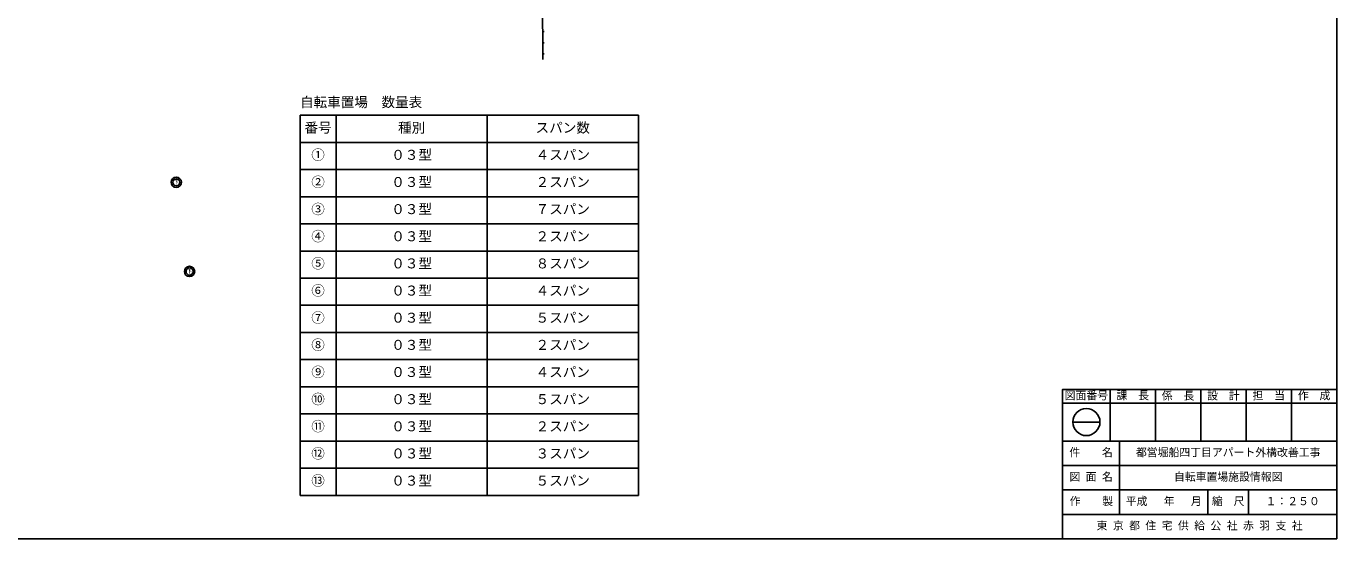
# Model space of a CAD drawing. Units: millimetres, scale not verified. Extents: x -100125 to 100125, y -69250 to 69250.
# Drawn here: x -20576 to 100125, y -69250 to -22048 of the extents above; entities that cross this region are included whole.
import ezdxf
from ezdxf.enums import TextEntityAlignment as Align

# ---------------------------------------------------------------- set-up
doc = ezdxf.new("R2010")
doc.units = ezdxf.units.MM
doc.header["$LTSCALE"] = 250
doc.linetypes.add('LONG_CHAIN', pattern=[21, 18, -1, 1, -1])
for name, color, linetype in [('0-0_レイヤ15', 6, 'LONG_CHAIN'), ('1-1_現況白抜', 2, 'Continuous'), ('1-2_4案', 7, 'Continuous')]:
    doc.layers.add(name, color=color, linetype=linetype)
doc.styles.add('ＭＳ ゴシック', font='')
doc.styles.get('ＭＳ ゴシック').set_extended_font_data('MS Gothic')

msp = doc.modelspace()

# ---------------------------------------------------------------- linework, layer by layer
at = {"layer": '0-0_レイヤ15', "color": 2, "linetype": 'Continuous'}
for p, q in [((79250, -55500), (79250, -60250)), ((83425, -55500), (83425, -60250)), ((87600, -55500), (87600, -60250)), ((91775, -55500), (91775, -60250)), ((95950, -55500), (95950, -60250)), ((100125, -56750), (74875, -56750)), ((75812.5, -58500), (78312.5, -58500)), ((77062.5, -58500), (78312.5, -58500)), ((100125, -60250), (74875, -60250)), ((80125, -60250), (80125, -67000)), ((100125, -62500), (74875, -62500)), ((100125, -64750), (74875, -64750)), ((88250, -64750), (88250, -67000)), ((92000, -64750), (92000, -67000)), ((100125, -67000), (74875, -67000))]:
    msp.add_line(p, q, dxfattribs=at)
at = {"layer": '0-0_レイヤ15', "linetype": 'Continuous'}
for p in [(100125, -55500), (-100125, -69250)]:
    msp.add_line(p, (100125, -69250), dxfattribs=at)
msp.add_lwpolyline([(100125, -55500), (74875, -55500), (74875, -69250), (100125, -69250), (100125, 69250)], dxfattribs=at)
at = {"layer": '0-0_レイヤ15', "color": 2, "linetype": 'Continuous'}
msp.add_circle((77062.5, -58500), 1250, dxfattribs=at)
at = {"layer": '1-1_現況白抜'}
for p, q in [((26990.3, -22550.8), (27115.3, -22550.2)), ((26995.2, -23577.4), (27120.2, -23576.8)), ((27000.2, -24604), (27125.2, -24603.4))]:
    msp.add_line(p, q, dxfattribs=at)
msp.add_lwpolyline([(27002.7, -25117.3), (26948.2, -13824.7), (44810.5, -7575.6)], dxfattribs=at)
for centre, radius in [((-6751.9, -36424), 475), ((-6751.9, -36424), 325), ((-5532.5, -44633.9), 475), ((-5532.5, -44633.9), 325)]:
    msp.add_circle(centre, radius, dxfattribs=at)
at = {"layer": '1-2_4案', "color": 2}
for p, q in [((4644.3, -30250.5), (35799.9, -30250.5)), ((4644.3, -30250.5), (4644.3, -65250.5)), ((7957.7, -30250.5), (7957.7, -65250.5)), ((21878.8, -30250.5), (21878.8, -65250.5)), ((35799.9, -30250.5), (35799.9, -65250.5)), ((4644.3, -32750.5), (35799.9, -32750.5)), ((4644.3, -35250.5), (35799.9, -35250.5)), ((4644.3, -37750.5), (35799.9, -37750.5)), ((4644.3, -40250.5), (35799.9, -40250.5)), ((4644.3, -42750.5), (35799.9, -42750.5)), ((4644.3, -45250.5), (35799.9, -45250.5)), ((4644.3, -47750.5), (35799.9, -47750.5)), ((4644.3, -50250.5), (35799.9, -50250.5)), ((4644.3, -52750.5), (35799.9, -52750.5)), ((4644.3, -55250.5), (35799.9, -55250.5)), ((4644.3, -57750.5), (35799.9, -57750.5)), ((4644.3, -60250.5), (35799.9, -60250.5)), ((4644.3, -62750.5), (35799.9, -62750.5)), ((4644.3, -65250.5), (35799.9, -65250.5))]:
    msp.add_line(p, q, dxfattribs=at)

# ---------------------------------------------------------------- texts
at = {"layer": '0-0_レイヤ15', "color": 7, "style": 'ＭＳ ゴシック'}
for s, p in [('図面番号', (75062.5, -56632.6)), ('課\u3000長', (79837.6, -56633.6)), ('係  長', (84012.6, -56662.5)), ('設  計', (88187.5, -56653.8)), ('担  当', (92362.6, -56646.4)), ('作  成', (96537.6, -56634.6)), ('件\u3000\u3000名', (75500, -61874.9)), ('都営堀船四丁目アパート外構改善工事', (81625, -61875)), ('図 面 名', (75500, -64124.9)), ('作\u3000\u3000製', (75525.1, -66374.8)), ('平成 \u3000年 \u3000月', (80687.6, -66374.8)), ('縮  尺', (88625, -66374.8)), ('１：２５０', (93562.5, -66375)), ('東 京 都 住 宅 供 給 公 社 赤 羽 支 社', (78000.1, -68624.8))]:
    msp.add_text(s, height=733.1, dxfattribs=at).set_placement(p, align=Align.BOTTOM_LEFT)
at = {"layer": '1-1_現況白抜', "color": 7, "style": 'ＭＳ ゴシック'}
for p in [(-7021.6, -36697.2), (-5802.2, -44907.1)]:
    msp.add_text('下', height=366.6, dxfattribs=at).set_placement(p, align=Align.BOTTOM_LEFT)
at = {"layer": '1-2_4案', "style": 'ＭＳ ゴシック'}
for s, height, p in [('自転車置場\u3000数量表', 916.4, (4644.3, -29774.6)), ('番号', 916.4, (5051, -32125.5)), ('種別', 916.4, (13668.3, -32125.5)), ('スパン数', 916.4, (26339.4, -32125.5)), ('①', 916.4, (5676, -34625.5)), ('０３型', 916.4, (13043.3, -34625.5)), ('４スパン', 916.4, (26339.4, -34625.5)), ('②', 916.4, (5676, -37125.5)), ('０３型', 916.4, (13043.3, -37125.5)), ('２スパン', 916.4, (26339.4, -37125.5)), ('③', 916.4, (5676, -39625.5)), ('０３型', 916.4, (13043.3, -39625.5)), ('７スパン', 916.4, (26339.4, -39625.5)), ('④', 916.4, (5676, -42125.5)), ('０３型', 916.4, (13043.3, -42125.5)), ('２スパン', 916.4, (26339.4, -42125.5)), ('⑤', 916.4, (5676, -44625.5)), ('０３型', 916.4, (13043.3, -44625.5)), ('８スパン', 916.4, (26339.4, -44625.5)), ('⑥', 916.4, (5676, -47125.5)), ('０３型', 916.4, (13043.3, -47125.5)), ('４スパン', 916.4, (26339.4, -47125.5)), ('⑦', 916.4, (5676, -49625.5)), ('０３型', 916.4, (13043.3, -49625.5)), ('５スパン', 916.4, (26339.4, -49625.5)), ('⑧', 916.4, (5676, -52125.5)), ('０３型', 916.4, (13043.3, -52125.5)), ('２スパン', 916.4, (26339.4, -52125.5)), ('⑨', 916.4, (5676, -54625.5)), ('０３型', 916.4, (13043.3, -54625.5)), ('４スパン', 916.4, (26339.4, -54625.5)), ('⑩', 916.4, (5676, -57125.5)), ('０３型', 916.4, (13043.3, -57125.5)), ('５スパン', 916.4, (26339.4, -57125.5)), ('⑪', 916.4, (5676, -59625.5)), ('０３型', 916.4, (13043.3, -59625.5)), ('２スパン', 916.4, (26339.4, -59625.5)), ('⑫', 916.4, (5676, -62125.5)), ('０３型', 916.4, (13043.3, -62125.5)), ('３スパン', 916.4, (26339.4, -62125.5)), ('⑬', 916.4, (5676, -64625.5)), ('０３型', 916.4, (13043.3, -64625.5)), ('５スパン', 916.4, (26339.4, -64625.5)), ('自転車置場施設情報図', 733.1, (85125.1, -64127))]:
    msp.add_text(s, height=height, dxfattribs=at).set_placement(p, align=Align.BOTTOM_LEFT)

doc.saveas('drawing.dxf')
